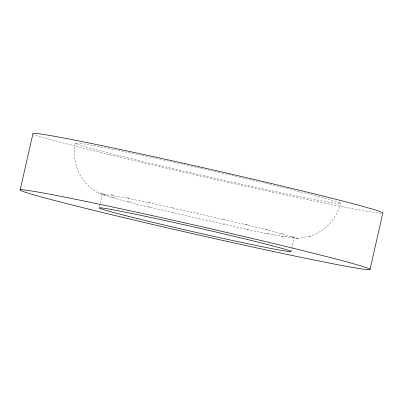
<?xml version="1.0" encoding="UTF-8"?>
<svg xmlns="http://www.w3.org/2000/svg" width="403" height="403" viewBox="0 0 403 403"><rect width="100%" height="100%" fill="white"/><g stroke="black" fill="none" stroke-linecap="round" stroke-linejoin="round"><path stroke-width="0.3" stroke-dasharray="2.02 1.51" d="M75.29 143.191C71.009 162.545 80.63 183.446 98.11 192.78C130.592 204.487 165.054 210.149 198.493 218.617C231.755 225.227 264.736 235.045 298.517 238.269L290.931 237.775M291.701 248.52L294.119 237.861C262.761 227.473 229.967 221.459 197.883 213.55L197.994 212.88M99.425 206.749L102.251 194.311C134.441 198.276 166.086 206.996 197.883 213.55M291.026 251.482L291.565 249.114M198.493 218.617L198.634 218.169M340.525 203.394C336.767 218.728 325.06 231.372 310.053 236.294L309.151 236.46M222.723 219.272L223.942 218.854M297.701 238.42L310.053 236.294M223.312 224.169L224.557 223.967M245.89 224.778L248.137 224.602M246.419 229.166L248.691 229.186M265.809 229.69L268.942 229.735M281.118 233.675L284.931 233.896M266.237 233.277L269.39 233.478M290.775 236.46L295.016 236.808M281.42 236.208L285.248 236.546M105.596 195.707L98.11 192.78M111.696 197.153L115.258 198.498M101.445 192.871L105.44 194.397M127.686 201.314L130.567 202.482M111.379 194.503L114.951 195.964M127.237 197.571L130.134 198.896M148.49 206.447L150.48 207.394M147.936 201.863L149.956 203.006M172.686 212.195L173.653 212.9M172.071 207.082L173.063 208.003M381.424 213.263A179.395 4.383 12.8 0 1 197.022 175.305A179.395 4.383 12.8 0 1 32.965 133.584M127.509 157.749A135.997 3.325 12.8 0 0 339.447 203.591A135.997 3.325 12.8 0 0 156.767 158.535A135.997 3.325 12.8 0 0 127.509 157.749"/><path stroke-width="0.6" d="M20.15 189.999L32.965 133.584A179.395 4.383 12.8 0 1 207.354 168.671A179.395 4.383 12.8 0 1 382.85 213.001L370.035 269.416M89.033 209.202A179.395 4.383 12.8 0 0 368.609 269.678A179.395 4.383 12.8 0 0 127.63 210.245A179.395 4.383 12.8 0 0 89.033 209.202M136.929 218.461A98.377 2.403 12.8 0 0 290.246 251.628A98.377 2.403 12.8 0 0 158.097 219.036A98.377 2.403 12.8 0 0 136.929 218.461"/></g></svg>
